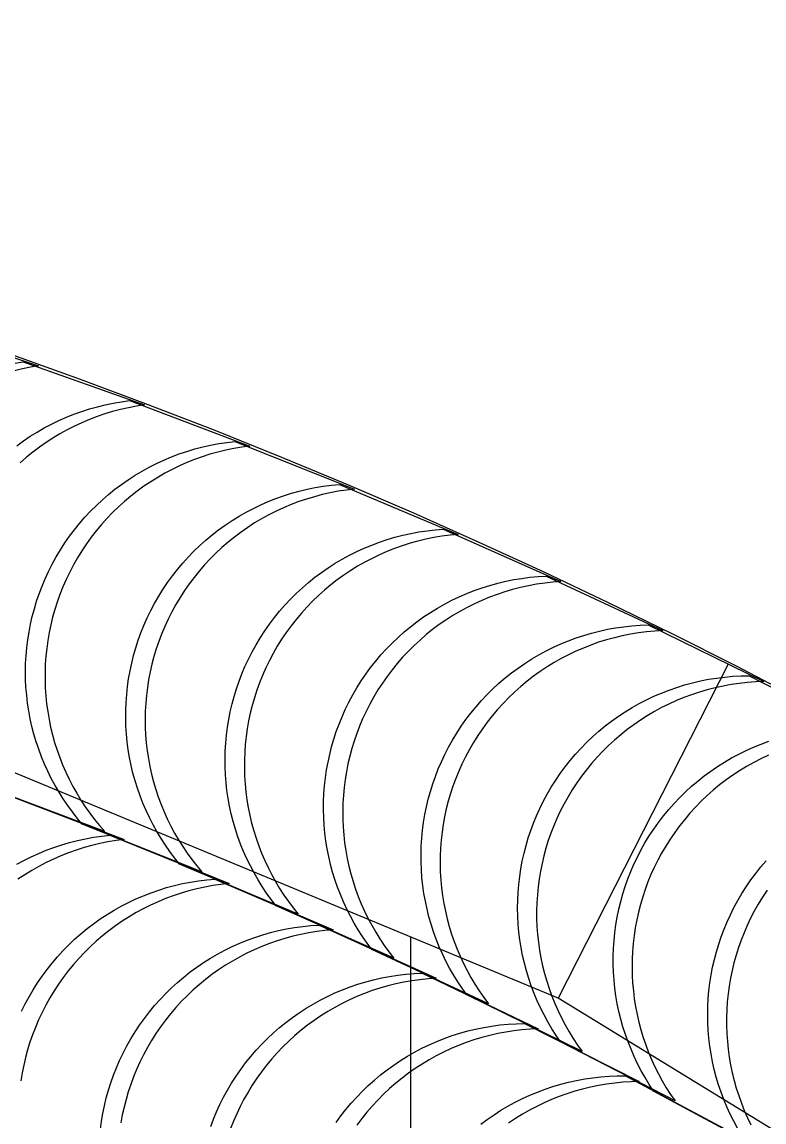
# Model space of a CAD drawing. Header units: metres. Extents: x -22.9 to 22.9, y -22.9 to 22.9.
# Drawn here: x 7.634 to 10.516, y 18.588 to 22.86 of the extents above; entities that cross this region are included whole.
import ezdxf

# ---------------------------------------------------------------- set-up
doc = ezdxf.new("R2010")
doc.units = ezdxf.units.M
for name, color, linetype in [('OBSERVED_CIRCULAR_SCAN', 3, 'Continuous'), ('SCAN_FOOTPRINTS', 5, 'Continuous'), ('TANK_BOUNDARY', 7, 'Continuous')]:
    doc.layers.add(name, color=color, linetype=linetype)

msp = doc.modelspace()

# ---------------------------------------------------------------- linework, layer by layer
at = {"layer": 'OBSERVED_CIRCULAR_SCAN'}
for p, q in [((9.7163, 19.0693), (6.6136, 20.3545)), ((10.377, 20.3659), (9.7163, 19.0693)), ((9.144, 17.4008), (9.144, 19.3064)), ((12.5798, 17.3146), (9.7163, 19.0693))]:
    msp.add_line(p, q, dxfattribs=at)
at = {"layer": 'SCAN_FOOTPRINTS'}
for points in [[(7.2235, 21.6831), (7.6978, 21.5249), (7.6978, 21.5249), (7.6665, 21.5195), (7.6354, 21.513), (7.6045, 21.5054)], [(7.6073, 21.5355), (7.6388, 21.5403), (8.11, 21.3731), (8.11, 21.3731), (8.0785, 21.3682), (8.0473, 21.3623), (8.0163, 21.3553), (7.9856, 21.3471), (7.9552, 21.3379), (7.9251, 21.3277), (7.8954, 21.3163), (7.8661, 21.304), (7.8373, 21.2906), (7.8089, 21.2762), (7.7811, 21.2608), (7.7539, 21.2444), (7.7272, 21.2271), (7.7012, 21.2088), (7.6759, 21.1897), (7.6512, 21.1696), (7.6272, 21.1487)], [(7.6137, 21.2145), (7.6394, 21.2332), (7.6658, 21.251), (7.6927, 21.2678), (7.7203, 21.2836), (7.7484, 21.2985), (7.777, 21.3123), (7.8061, 21.3252), (7.8356, 21.337), (7.8655, 21.3477), (7.8958, 21.3574), (7.9264, 21.366), (7.9573, 21.3736), (7.9884, 21.38), (8.0197, 21.3853), (8.0512, 21.3896), (8.5191, 21.2133), (8.5191, 21.2133), (8.4876, 21.2091), (8.4563, 21.2037), (8.4252, 21.1973), (8.3943, 21.1898), (8.3637, 21.1812), (8.3334, 21.1715), (8.3035, 21.1607), (8.274, 21.1489), (8.2449, 21.1361), (8.2163, 21.1222), (8.1882, 21.1073), (8.1606, 21.0915), (8.1337, 21.0747), (8.1073, 21.0569), (8.0816, 21.0383), (8.0565, 21.0187), (8.0322, 20.9983), (8.0086, 20.977), (7.9857, 20.9549), (7.9637, 20.932), (7.9424, 20.9083), (7.9221, 20.8839), (7.9026, 20.8588), (7.884, 20.8331), (7.8663, 20.8066), (7.8496, 20.7796), (7.8338, 20.752), (7.819, 20.7239), (7.8052, 20.6952), (7.7924, 20.6661), (7.7807, 20.6366), (7.7704, 20.6076), (7.761, 20.5783), (7.7526, 20.5486), (7.7453, 20.5187), (7.739, 20.4886), (7.7337, 20.4582), (7.7295, 20.4277), (7.7263, 20.3971), (7.7242, 20.3664), (7.7231, 20.3356), (7.7231, 20.3048), (7.7241, 20.274), (7.7261, 20.2433), (7.7293, 20.2127), (7.7334, 20.1822), (7.7387, 20.1518), (7.7449, 20.1217), (7.7522, 20.0918), (7.7605, 20.0621), (7.7698, 20.0327), (7.7801, 20.0037), (7.7914, 19.9751), (7.8036, 19.9468), (7.8169, 19.919), (7.831, 19.8917), (7.8461, 19.8648), (7.8621, 19.8385), (7.879, 19.8128), (7.8968, 19.7876), (7.9154, 19.7631), (7.9348, 19.7392), (7.9551, 19.716), (7.4872, 19.8923)], [(10.5327, 20.0128), (10.5039, 19.9992), (10.4757, 19.9846), (10.448, 19.969), (10.4209, 19.9524), (10.3943, 19.9349), (10.3684, 19.9165), (10.3432, 19.8972), (10.3187, 19.877), (10.2949, 19.8559), (10.2718, 19.834), (10.2496, 19.8113), (10.2281, 19.7878), (10.2075, 19.7636), (10.1878, 19.7387), (10.1689, 19.7131), (10.151, 19.6869), (10.134, 19.66), (10.118, 19.6326), (10.1029, 19.6046), (10.0893, 19.5769), (10.0766, 19.5489), (10.0649, 19.5204), (10.0542, 19.4915), (10.0445, 19.4623), (10.0357, 19.4328), (10.028, 19.403), (10.0213, 19.3729), (10.0157, 19.3427), (10.0111, 19.3122), (10.0075, 19.2816), (10.005, 19.2509), (10.0035, 19.2202), (10.0031, 19.1894), (10.0037, 19.1586), (10.0054, 19.1279), (10.0081, 19.0972), (10.0119, 19.0666), (10.0167, 19.0362), (10.0226, 19.006), (10.0295, 18.976), (10.0374, 18.9462), (10.0464, 18.9167), (10.0563, 18.8876), (10.0672, 18.8588), (10.0791, 18.8304), (10.092, 18.8024), (10.1058, 18.7749), (10.1206, 18.7479), (10.1362, 18.7214), (10.1528, 18.6954), (10.1702, 18.6701), (9.7257, 18.899), (9.7257, 18.899), (9.7083, 18.9243), (9.6917, 18.9503), (9.6761, 18.9768), (9.6613, 19.0038), (9.6475, 19.0314), (9.6346, 19.0593), (9.6227, 19.0877), (9.6118, 19.1165), (9.6018, 19.1457), (9.5929, 19.1751), (9.585, 19.2049), (9.5781, 19.2349), (9.5722, 19.2651), (9.5674, 19.2955), (9.5636, 19.3261), (9.5609, 19.3568), (9.5592, 19.3875), (9.5586, 19.4183), (9.559, 19.4491), (9.5605, 19.4799), (9.563, 19.5105), (9.5666, 19.5411), (9.5712, 19.5716), (9.5768, 19.6018), (9.5835, 19.6319), (9.5912, 19.6617), (9.6, 19.6912), (9.6097, 19.7205), (9.6204, 19.7493), (9.6321, 19.7778), (9.6448, 19.8059), (9.6584, 19.8335), (9.6735, 19.8615), (9.6895, 19.8889), (9.7065, 19.9158), (9.7244, 19.942), (9.7433, 19.9676), (9.763, 19.9926), (9.7836, 20.0168), (9.805, 20.0402), (9.8273, 20.0629), (9.8503, 20.0848), (9.8742, 20.1059), (9.8987, 20.1261), (9.9239, 20.1454), (9.9498, 20.1638), (9.9764, 20.1813), (10.0035, 20.1979), (10.0312, 20.2135), (10.0594, 20.2281), (10.0882, 20.2417), (10.1174, 20.2542), (10.147, 20.2658), (10.177, 20.2762), (10.2073, 20.2857), (10.238, 20.294), (10.269, 20.3012), (10.3002, 20.3074), (10.3315, 20.3124), (10.3631, 20.3163), (10.3947, 20.3192), (10.4265, 20.3209), (10.4583, 20.3214), (10.9028, 20.0925)], [(10.5271, 18.4712), (10.087, 18.7086), (10.087, 18.7086), (10.0701, 18.7343), (10.054, 18.7606), (10.0389, 18.7874), (10.0246, 18.8147), (10.0114, 18.8425), (9.999, 18.8707), (9.9877, 18.8993), (9.9773, 18.9283), (9.9679, 18.9576), (9.9596, 18.9873), (9.9522, 19.0172), (9.9459, 19.0473), (9.9406, 19.0777), (9.9364, 19.1082), (9.9332, 19.1388), (9.931, 19.1695), (9.9299, 19.2003), (9.9299, 19.2311), (9.9309, 19.2618), (9.933, 19.2926), (9.9361, 19.3232), (9.9402, 19.3537), (9.9454, 19.3841), (9.9517, 19.4142), (9.9589, 19.4441), (9.9672, 19.4738), (9.9765, 19.5032), (9.9868, 19.5322), (9.9981, 19.5608), (10.0103, 19.5891), (10.0236, 19.6169), (10.0377, 19.6442), (10.0533, 19.672), (10.0699, 19.6991), (10.0874, 19.7256), (10.1058, 19.7515), (10.1251, 19.7768), (10.1453, 19.8013), (10.1664, 19.8251), (10.1883, 19.8481), (10.211, 19.8704), (10.2344, 19.8918), (10.2586, 19.9124), (10.2835, 19.9322), (10.3091, 19.951), (10.3354, 19.969), (10.3623, 19.9859), (10.3897, 20.002), (10.4177, 20.017), (10.4462, 20.0311), (10.4752, 20.0441), (10.5046, 20.0561), (10.5345, 20.0671)], [(7.5631, 19.8636), (8.0303, 19.6855), (8.0303, 19.6855), (7.9988, 19.6814), (7.9674, 19.6762), (7.9362, 19.6699), (7.9053, 19.6625), (7.8747, 19.654), (7.8444, 19.6444), (7.8144, 19.6337), (7.7849, 19.6221), (7.7558, 19.6093), (7.7271, 19.5956), (7.699, 19.5808), (7.6713, 19.5651), (7.6443, 19.5484), (7.6179, 19.5307)], [(7.6133, 19.589), (7.6412, 19.6041), (7.6697, 19.6183), (7.6986, 19.6315), (7.728, 19.6436), (7.7578, 19.6547), (7.788, 19.6647), (7.8185, 19.6736), (7.8493, 19.6815), (7.8803, 19.6882), (7.9116, 19.6939), (7.9431, 19.6985), (7.9747, 19.7019), (8.4381, 19.5142), (8.4381, 19.5142), (8.4065, 19.5107), (8.375, 19.5062), (8.3437, 19.5005), (8.3127, 19.4937), (8.2819, 19.4859), (8.2514, 19.4769), (8.2212, 19.4669), (8.1914, 19.4558), (8.162, 19.4437), (8.1331, 19.4306), (8.1046, 19.4164), (8.0767, 19.4013), (8.0493, 19.3851), (8.0225, 19.368), (7.9963, 19.35), (7.9708, 19.3311), (7.946, 19.3112), (7.9218, 19.2905), (7.8985, 19.269), (7.8759, 19.2466), (7.8541, 19.2235), (7.8331, 19.1996), (7.813, 19.175), (7.7938, 19.1497), (7.7754, 19.1237), (7.758, 19.0971), (7.7416, 19.0699), (7.7261, 19.0422), (7.7116, 19.0139), (7.6981, 18.9851), (7.6857, 18.9558), (7.6746, 18.9271), (7.6645, 18.898), (7.6555, 18.8686), (7.6474, 18.8389), (7.6403, 18.8089), (7.6343, 18.7787), (7.6293, 18.7483)], [(10.4126, 18.564), (10.398, 18.591), (10.3843, 18.6186), (10.3715, 18.6467), (10.3598, 18.6751), (10.3489, 18.7039), (10.3391, 18.7331), (10.3303, 18.7626), (10.3225, 18.7924), (10.3158, 18.8225), (10.31, 18.8527), (10.3053, 18.8831), (10.3017, 18.9137), (10.2991, 18.9444), (10.2975, 18.9752), (10.297, 19.0059), (10.2976, 19.0367), (10.2992, 19.0675), (10.3018, 19.0982), (10.3055, 19.1287), (10.3103, 19.1592), (10.316, 19.1894), (10.3229, 19.2194), (10.3307, 19.2492), (10.3395, 19.2787), (10.3494, 19.3079), (10.3602, 19.3367), (10.3721, 19.3651), (10.3849, 19.3931), (10.3986, 19.4207), (10.4133, 19.4478), (10.4294, 19.4752), (10.4465, 19.502), (10.4645, 19.5282), (10.4834, 19.5537), (10.5032, 19.5786), (10.5239, 19.6027)], [(7.632, 19.0181), (7.6461, 19.0466), (7.6612, 19.0746), (7.6772, 19.1021), (7.6942, 19.1289), (7.7122, 19.1552), (7.731, 19.1807), (7.7508, 19.2056), (7.7714, 19.2298), (7.7929, 19.2533), (7.8152, 19.276), (7.8382, 19.2978), (7.862, 19.3189), (7.8866, 19.3391), (7.9118, 19.3584), (7.9377, 19.3768), (7.9643, 19.3943), (7.9914, 19.4108), (8.0192, 19.4264), (8.0474, 19.4409), (8.0762, 19.4545), (8.1054, 19.4671), (8.135, 19.4786), (8.165, 19.489), (8.1954, 19.4984), (8.2261, 19.5067), (8.257, 19.5139), (8.2882, 19.52), (8.3196, 19.5251), (8.3511, 19.529), (8.3828, 19.5318), (8.8422, 19.3344), (8.8422, 19.3344), (8.8105, 19.3316), (8.779, 19.3277), (8.7476, 19.3227), (8.7164, 19.3166), (8.6855, 19.3094), (8.6548, 19.3011), (8.6244, 19.2917), (8.5944, 19.2812), (8.5648, 19.2697), (8.5356, 19.2572), (8.5068, 19.2436), (8.4786, 19.229), (8.4509, 19.2135), (8.4237, 19.1969), (8.3972, 19.1795), (8.3712, 19.161), (8.346, 19.1417), (8.3215, 19.1215), (8.2976, 19.1005), (8.2746, 19.0786), (8.2523, 19.056), (8.2308, 19.0325), (8.2102, 19.0083), (8.1905, 18.9834), (8.1716, 18.9578), (8.1536, 18.9316), (8.1366, 18.9047), (8.1206, 18.8773), (8.1055, 18.8493), (8.0914, 18.8208), (8.0784, 18.7918), (8.0667, 18.7633), (8.056, 18.7345), (8.0463, 18.7052), (8.0377, 18.6757), (8.03, 18.6459), (8.0233, 18.6158), (8.0177, 18.5855)], [(10.5274, 19.4882), (10.5099, 19.4617), (10.4933, 19.4345), (10.4777, 19.4068), (10.4636, 19.3795), (10.4504, 19.3517), (10.4381, 19.3234), (10.4268, 19.2948), (10.4166, 19.2657), (10.4073, 19.2364), (10.399, 19.2067), (10.3917, 19.1768), (10.3855, 19.1467), (10.3803, 19.1163), (10.3761, 19.0858), (10.373, 19.0552), (10.3709, 19.0244), (10.3699, 18.9937), (10.37, 18.9629), (10.3711, 18.9321), (10.3732, 18.9014), (10.3764, 18.8707), (10.3807, 18.8402), (10.3859, 18.8099), (10.3923, 18.7798), (10.3996, 18.7499), (10.408, 18.7202), (10.4173, 18.6909), (10.4277, 18.6619), (10.4391, 18.6333), (10.4514, 18.6051), (10.4647, 18.5773)], [(7.9381, 18.5607), (7.9422, 18.5912), (7.9474, 18.6215), (7.9537, 18.6517), (7.9609, 18.6816), (7.9692, 18.7113), (7.9785, 18.7406), (7.9888, 18.7697), (8.0001, 18.7983), (8.0124, 18.8266), (8.026, 18.8553), (8.0407, 18.8835), (8.0563, 18.9111), (8.073, 18.9382), (8.0905, 18.9647), (8.109, 18.9906), (8.1284, 19.0158), (8.1487, 19.0402), (8.1698, 19.064), (8.1917, 19.087), (8.2145, 19.1092), (8.238, 19.1306), (8.2622, 19.1511), (8.2872, 19.1708), (8.3128, 19.1896), (8.3391, 19.2075), (8.366, 19.2244), (8.3935, 19.2403), (8.4216, 19.2553), (8.4501, 19.2693), (8.4791, 19.2823), (8.5086, 19.2942), (8.5385, 19.3051), (8.5687, 19.3149), (8.5992, 19.3237), (8.6301, 19.3314), (8.6612, 19.3379), (8.6925, 19.3434), (8.724, 19.3478), (8.7556, 19.351), (8.7873, 19.3531), (9.2425, 19.1463), (9.2425, 19.1463), (9.2108, 19.1442), (9.1792, 19.1409), (9.1477, 19.1365), (9.1164, 19.1311), (9.0853, 19.1245), (9.0544, 19.1168), (9.0239, 19.1081), (8.9937, 19.0983), (8.9638, 19.0874), (8.9343, 19.0754), (8.9053, 19.0625), (8.8768, 19.0485), (8.8487, 19.0335), (8.8213, 19.0175), (8.7943, 19.0006), (8.7681, 18.9827), (8.7424, 18.964), (8.7174, 18.9443), (8.6932, 18.9237), (8.6697, 18.9024), (8.6469, 18.8801), (8.625, 18.8572), (8.6039, 18.8334), (8.5836, 18.8089), (8.5642, 18.7837), (8.5457, 18.7579), (8.5282, 18.7314), (8.5115, 18.7043), (8.4959, 18.6766), (8.4812, 18.6484), (8.4676, 18.6197), (8.4553, 18.5915), (8.444, 18.5628)], [(8.3667, 18.5706), (8.3776, 18.5994), (8.3895, 18.6278), (8.4023, 18.6558), (8.4165, 18.6842), (8.4318, 18.7121), (8.448, 18.7394), (8.4652, 18.7662), (8.4833, 18.7923), (8.5023, 18.8178), (8.5222, 18.8425), (8.543, 18.8666), (8.5646, 18.8899), (8.587, 18.9124), (8.6102, 18.9342), (8.6342, 18.9551), (8.6589, 18.9751), (8.6842, 18.9943), (8.7103, 19.0125), (8.7369, 19.0298), (8.7642, 19.0462), (8.792, 19.0616), (8.8203, 19.076), (8.8492, 19.0894), (8.8784, 19.1017), (8.9081, 19.113), (8.9382, 19.1233), (8.9687, 19.1325), (8.9994, 19.1406), (9.0304, 19.1476), (9.0616, 19.1536), (9.093, 19.1584), (9.1246, 19.1621), (9.1563, 19.1647), (9.188, 19.1661), (9.6388, 18.9499), (9.6388, 18.9499), (9.6071, 18.9484), (9.5754, 18.9458), (9.5438, 18.9421), (9.5124, 18.9373), (9.4812, 18.9314), (9.4502, 18.9243), (9.4195, 18.9162), (9.389, 18.907), (9.3589, 18.8968), (9.3292, 18.8854), (9.3, 18.8731), (9.2711, 18.8597), (9.2428, 18.8453), (9.215, 18.8299), (9.1877, 18.8135), (9.1611, 18.7962), (9.135, 18.778), (9.1097, 18.7588), (9.085, 18.7388), (9.061, 18.7179), (9.0378, 18.6962), (9.0154, 18.6736), (8.9938, 18.6503), (8.973, 18.6263), (8.9531, 18.6015), (8.9341, 18.576)], [(8.8538, 18.586), (8.8724, 18.6117), (8.892, 18.6368), (8.9124, 18.6612), (8.9337, 18.6848), (8.9557, 18.7076), (8.9786, 18.7297), (9.0023, 18.751), (9.0267, 18.7713), (9.0517, 18.7909), (9.0775, 18.8095), (9.1039, 18.8272), (9.1309, 18.8439), (9.1585, 18.8597), (9.1866, 18.8745), (9.2153, 18.8883), (9.2444, 18.9011), (9.2739, 18.9129), (9.3038, 18.9236), (9.3341, 18.9332), (9.3647, 18.9418), (9.3956, 18.9492), (9.4268, 18.9556), (9.4581, 18.9609), (9.4896, 18.9651), (9.5213, 18.9681), (9.553, 18.97), (9.5848, 18.9708), (10.031, 18.7452), (10.031, 18.7452), (9.9992, 18.7444), (9.9675, 18.7425), (9.9358, 18.7395), (9.9043, 18.7353), (9.873, 18.73), (9.8418, 18.7236), (9.8109, 18.7162), (9.7803, 18.7076), (9.75, 18.698), (9.7201, 18.6873), (9.6906, 18.6755), (9.6615, 18.6627), (9.6328, 18.6489), (9.6047, 18.6341), (9.5771, 18.6183), (9.5501, 18.6016), (9.5237, 18.5839)], [(9.4152, 18.5795), (9.4407, 18.5985), (9.4669, 18.6166), (9.4936, 18.6337), (9.521, 18.6499), (9.5489, 18.6651), (9.5773, 18.6793), (9.6062, 18.6925), (9.6356, 18.7047), (9.6654, 18.7158), (9.6955, 18.7259), (9.726, 18.7349), (9.7568, 18.7428), (9.7878, 18.7497), (9.8191, 18.7554), (9.8505, 18.76), (9.8821, 18.7635), (9.9138, 18.7659), (9.9456, 18.7672), (9.9774, 18.7673), (10.4188, 18.5325)]]:
    msp.add_lwpolyline(points, dxfattribs=at)
for points in [[(7.868, 19.7448), (7.8482, 19.7683), (7.8292, 19.7926), (7.8111, 19.8175), (7.7938, 19.843), (7.7774, 19.869), (7.7619, 19.8956), (7.7473, 19.9228), (7.7337, 19.9504), (7.721, 19.9784), (7.7093, 20.0069), (7.6986, 20.0358), (7.6888, 20.065), (7.6801, 20.0945), (7.6724, 20.1243), (7.6657, 20.1544), (7.66, 20.1846), (7.6554, 20.2151), (7.6518, 20.2457), (7.6492, 20.2764), (7.6478, 20.3071), (7.6473, 20.3379), (7.6479, 20.3687), (7.6496, 20.3994), (7.6523, 20.4301), (7.6561, 20.4607), (7.6609, 20.4911), (7.6668, 20.5213), (7.6737, 20.5513), (7.6816, 20.5811), (7.6905, 20.6106), (7.7004, 20.6397), (7.7114, 20.6685), (7.7236, 20.6978), (7.737, 20.7267), (7.7513, 20.7551), (7.7666, 20.7829), (7.7829, 20.8102), (7.8002, 20.8369), (7.8184, 20.863), (7.8375, 20.8884), (7.8574, 20.9131), (7.8783, 20.9371), (7.9, 20.9603), (7.9224, 20.9828), (7.9457, 21.0045), (7.9697, 21.0253), (7.9944, 21.0453), (8.0199, 21.0643), (8.0459, 21.0825), (8.0726, 21.0998), (8.0999, 21.116), (8.1278, 21.1314), (8.1562, 21.1457), (8.185, 21.159), (8.2144, 21.1713), (8.2441, 21.1825), (8.2742, 21.1927), (8.3047, 21.2018), (8.3354, 21.2098), (8.3664, 21.2167), (8.3977, 21.2226), (8.4291, 21.2273), (8.4607, 21.2309), (8.9251, 21.0457), (8.9251, 21.0457), (8.8935, 21.0421), (8.8621, 21.0374), (8.8309, 21.0315), (8.7998, 21.0246), (8.7691, 21.0166), (8.7386, 21.0074), (8.7085, 20.9973), (8.6788, 20.986), (8.6495, 20.9738), (8.6206, 20.9604), (8.5922, 20.9461), (8.5644, 20.9308), (8.5371, 20.9145), (8.5104, 20.8973), (8.4843, 20.8791), (8.4589, 20.86), (8.4341, 20.8401), (8.4101, 20.8192), (8.3869, 20.7976), (8.3644, 20.7751), (8.3427, 20.7519), (8.3219, 20.7279), (8.3019, 20.7031), (8.2828, 20.6777), (8.2646, 20.6517), (8.2474, 20.625), (8.2311, 20.5977), (8.2157, 20.5698), (8.2014, 20.5415), (8.1881, 20.5126), (8.1758, 20.4833), (8.1649, 20.4545), (8.1549, 20.4253), (8.146, 20.3959), (8.1381, 20.3661), (8.1312, 20.3361), (8.1254, 20.3059), (8.1205, 20.2755), (8.1168, 20.2449), (8.114, 20.2142), (8.1124, 20.1835), (8.1118, 20.1527), (8.1122, 20.1219), (8.1137, 20.0911), (8.1162, 20.0604), (8.1198, 20.0299), (8.1244, 19.9994), (8.1301, 19.9692), (8.1368, 19.9391), (8.1445, 19.9093), (8.1532, 19.8798), (8.163, 19.8506), (8.1737, 19.8217), (8.1854, 19.7932), (8.1981, 19.7652), (8.2118, 19.7375), (8.2263, 19.7104), (8.2418, 19.6838), (8.2582, 19.6577), (8.2755, 19.6323), (8.2936, 19.6074), (8.3126, 19.5831), (8.3324, 19.5595), (7.868, 19.7448)], [(8.2459, 19.5899), (8.2266, 19.6139), (8.208, 19.6385), (8.1904, 19.6637), (8.1736, 19.6896), (8.1577, 19.7159), (8.1427, 19.7428), (8.1287, 19.7702), (8.1156, 19.7981), (8.1034, 19.8264), (8.0923, 19.8551), (8.0821, 19.8842), (8.0729, 19.9136), (8.0647, 19.9432), (8.0576, 19.9732), (8.0515, 20.0034), (8.0464, 20.0337), (8.0423, 20.0643), (8.0394, 20.0949), (8.0374, 20.1256), (8.0365, 20.1564), (8.0367, 20.1872), (8.0379, 20.218), (8.0402, 20.2487), (8.0435, 20.2793), (8.0478, 20.3098), (8.0532, 20.3401), (8.0597, 20.3702), (8.0671, 20.4001), (8.0756, 20.4297), (8.0851, 20.459), (8.0956, 20.488), (8.107, 20.5165), (8.1199, 20.5456), (8.1338, 20.5742), (8.1486, 20.6023), (8.1645, 20.6298), (8.1813, 20.6568), (8.1991, 20.6832), (8.2178, 20.7089), (8.2373, 20.7339), (8.2578, 20.7583), (8.2791, 20.7819), (8.3012, 20.8047), (8.3241, 20.8267), (8.3478, 20.8479), (8.3722, 20.8683), (8.3973, 20.8878), (8.4231, 20.9064), (8.4495, 20.924), (8.4766, 20.9408), (8.5042, 20.9565), (8.5323, 20.9713), (8.561, 20.9851), (8.5901, 20.9978), (8.6196, 21.0095), (8.6496, 21.0202), (8.6799, 21.0298), (8.7105, 21.0383), (8.7414, 21.0457), (8.7725, 21.0521), (8.8039, 21.0573), (8.8354, 21.0614), (8.8671, 21.0645), (9.3278, 20.8703), (9.3278, 20.8703), (9.2962, 20.8673), (9.2647, 20.8632), (9.2333, 20.858), (9.2022, 20.8516), (9.1713, 20.8442), (9.1407, 20.8357), (9.1104, 20.8261), (9.0804, 20.8154), (9.0509, 20.8037), (9.0217, 20.7909), (8.9931, 20.7772), (8.9649, 20.7624), (8.9373, 20.7466), (8.9103, 20.7299), (8.8839, 20.7123), (8.8581, 20.6937), (8.833, 20.6742), (8.8086, 20.6538), (8.7849, 20.6326), (8.762, 20.6106), (8.7399, 20.5877), (8.7186, 20.5641), (8.6981, 20.5398), (8.6786, 20.5148), (8.6599, 20.4891), (8.6421, 20.4627), (8.6253, 20.4357), (8.6094, 20.4082), (8.5946, 20.3801), (8.5807, 20.3515), (8.5678, 20.3224), (8.5564, 20.2938), (8.5459, 20.2649), (8.5364, 20.2356), (8.5279, 20.206), (8.5204, 20.1761), (8.514, 20.146), (8.5086, 20.1157), (8.5043, 20.0852), (8.5009, 20.0546), (8.4987, 20.0239), (8.4975, 19.9931), (8.4973, 19.9623), (8.4982, 19.9315), (8.5001, 19.9008), (8.5031, 19.8702), (8.5072, 19.8396), (8.5123, 19.8093), (8.5184, 19.7791), (8.5255, 19.7491), (8.5337, 19.7194), (8.5429, 19.69), (8.5531, 19.661), (8.5642, 19.6323), (8.5764, 19.604), (8.5895, 19.5761), (8.6035, 19.5487), (8.6185, 19.5218), (8.6344, 19.4954), (8.6512, 19.4696), (8.6688, 19.4444), (8.6873, 19.4198), (8.7067, 19.3958), (8.2459, 19.5899)], [(8.6208, 19.4279), (8.6019, 19.4522), (8.5839, 19.4772), (8.5667, 19.5027), (8.5504, 19.5289), (8.535, 19.5556), (8.5206, 19.5827), (8.507, 19.6104), (8.4945, 19.6385), (8.4829, 19.667), (8.4723, 19.696), (8.4626, 19.7252), (8.454, 19.7548), (8.4464, 19.7846), (8.4399, 19.8147), (8.4343, 19.845), (8.4298, 19.8754), (8.4264, 19.906), (8.424, 19.9367), (8.4226, 19.9675), (8.4223, 19.9983), (8.4231, 20.0291), (8.4249, 20.0598), (8.4277, 20.0905), (8.4316, 20.121), (8.4366, 20.1514), (8.4425, 20.1816), (8.4496, 20.2116), (8.4576, 20.2413), (8.4666, 20.2708), (8.4767, 20.2999), (8.4877, 20.3286), (8.4997, 20.357), (8.5131, 20.3858), (8.5276, 20.4141), (8.543, 20.4419), (8.5594, 20.4692), (8.5767, 20.4958), (8.595, 20.5218), (8.6141, 20.5472), (8.6342, 20.5718), (8.6551, 20.5958), (8.6769, 20.6189), (8.6994, 20.6413), (8.7227, 20.6629), (8.7468, 20.6837), (8.7716, 20.7036), (8.7971, 20.7226), (8.8232, 20.7407), (8.85, 20.7578), (8.8773, 20.774), (8.9052, 20.7893), (8.9337, 20.8035), (8.9626, 20.8167), (8.9919, 20.8289), (9.0217, 20.84), (9.0518, 20.8501), (9.0823, 20.8591), (9.1131, 20.8671), (9.1441, 20.8739), (9.1754, 20.8796), (9.2069, 20.8843), (9.2384, 20.8878), (9.2701, 20.8902), (9.7271, 20.6873), (9.7271, 20.6873), (9.6954, 20.6849), (9.6638, 20.6813), (9.6324, 20.6767), (9.6011, 20.671), (9.5701, 20.6641), (9.5393, 20.6562), (9.5088, 20.6472), (9.4787, 20.6371), (9.4489, 20.626), (9.4195, 20.6138), (9.3906, 20.6006), (9.3622, 20.5863), (9.3343, 20.5711), (9.307, 20.5549), (9.2802, 20.5377), (9.2541, 20.5197), (9.2286, 20.5007), (9.2038, 20.4808), (9.1797, 20.46), (9.1564, 20.4384), (9.1338, 20.416), (9.1121, 20.3928), (9.0912, 20.3689), (9.0711, 20.3442), (9.0519, 20.3189), (9.0337, 20.2929), (9.0163, 20.2662), (8.9999, 20.239), (8.9845, 20.2112), (8.9701, 20.1829), (8.9567, 20.154), (8.9447, 20.1257), (8.9337, 20.097), (8.9236, 20.0678), (8.9146, 20.0384), (8.9065, 20.0087), (8.8995, 19.9787), (8.8935, 19.9485), (8.8886, 19.9181), (8.8847, 19.8876), (8.8818, 19.8569), (8.88, 19.8262), (8.8793, 19.7954), (8.8796, 19.7646), (8.8809, 19.7338), (8.8833, 19.7031), (8.8868, 19.6725), (8.8913, 19.6421), (8.8968, 19.6118), (8.9034, 19.5817), (8.911, 19.5518), (8.9196, 19.5223), (8.9292, 19.493), (8.9398, 19.4641), (8.9514, 19.4356), (8.964, 19.4075), (8.9775, 19.3798), (8.992, 19.3526), (9.0074, 19.326), (9.0237, 19.2998), (9.0408, 19.2743), (9.0589, 19.2493), (9.0777, 19.225), (8.6208, 19.4279)], [(8.9925, 19.2587), (8.974, 19.2834), (8.9565, 19.3087), (8.9398, 19.3346), (8.924, 19.361), (8.9092, 19.388), (8.8952, 19.4154), (8.8823, 19.4433), (8.8702, 19.4717), (8.8592, 19.5004), (8.8491, 19.5295), (8.8401, 19.559), (8.832, 19.5887), (8.825, 19.6187), (8.819, 19.6489), (8.8141, 19.6793), (8.8101, 19.7098), (8.8073, 19.7405), (8.8055, 19.7712), (8.8047, 19.802), (8.805, 19.8328), (8.8063, 19.8635), (8.8087, 19.8942), (8.8122, 19.9248), (8.8167, 19.9553), (8.8222, 19.9856), (8.8287, 20.0157), (8.8363, 20.0455), (8.8449, 20.0751), (8.8545, 20.1044), (8.8652, 20.1333), (8.8767, 20.1618), (8.8893, 20.1899), (8.9033, 20.2185), (8.9182, 20.2465), (8.9342, 20.274), (8.9511, 20.3009), (8.9689, 20.3272), (8.9877, 20.3529), (9.0073, 20.3779), (9.0279, 20.4021), (9.0492, 20.4257), (9.0714, 20.4484), (9.0944, 20.4704), (9.1181, 20.4915), (9.1426, 20.5118), (9.1678, 20.5312), (9.1936, 20.5497), (9.2201, 20.5673), (9.2472, 20.584), (9.2748, 20.5996), (9.303, 20.6143), (9.3317, 20.628), (9.3609, 20.6407), (9.3905, 20.6523), (9.4204, 20.6628), (9.4508, 20.6723), (9.4814, 20.6808), (9.5123, 20.6881), (9.5435, 20.6944), (9.5749, 20.6995), (9.6064, 20.7035), (9.6381, 20.7064), (9.6698, 20.7082), (10.1228, 20.4966), (10.1228, 20.4966), (10.0911, 20.4948), (10.0594, 20.4919), (10.0279, 20.4878), (9.9965, 20.4827), (9.9653, 20.4764), (9.9344, 20.4691), (9.9038, 20.4607), (9.8734, 20.4512), (9.8434, 20.4406), (9.8139, 20.429), (9.7847, 20.4163), (9.756, 20.4026), (9.7278, 20.388), (9.7002, 20.3723), (9.6731, 20.3556), (9.6466, 20.3381), (9.6208, 20.3196), (9.5956, 20.3001), (9.5711, 20.2799), (9.5474, 20.2587), (9.5244, 20.2368), (9.5022, 20.214), (9.4808, 20.1905), (9.4603, 20.1662), (9.4407, 20.1412), (9.4219, 20.1156), (9.4041, 20.0893), (9.3871, 20.0623), (9.3712, 20.0348), (9.3562, 20.0068), (9.3423, 19.9782), (9.3297, 19.9501), (9.3181, 19.9216), (9.3075, 19.8927), (9.2979, 19.8634), (9.2893, 19.8339), (9.2817, 19.804), (9.2752, 19.7739), (9.2696, 19.7436), (9.2652, 19.7132), (9.2617, 19.6826), (9.2593, 19.6519), (9.258, 19.6211), (9.2577, 19.5903), (9.2584, 19.5595), (9.2603, 19.5288), (9.2631, 19.4981), (9.267, 19.4676), (9.272, 19.4372), (9.278, 19.407), (9.285, 19.377), (9.2931, 19.3473), (9.3021, 19.3179), (9.3122, 19.2888), (9.3232, 19.26), (9.3352, 19.2317), (9.3482, 19.2037), (9.3622, 19.1763), (9.377, 19.1493), (9.3928, 19.1229), (9.4095, 19.097), (9.427, 19.0717), (9.4454, 19.047), (8.9925, 19.2587)], [(9.3608, 19.0823), (9.3429, 19.1074), (9.3258, 19.133), (9.3097, 19.1592), (9.2944, 19.186), (9.28, 19.2132), (9.2666, 19.2409), (9.2542, 19.2691), (9.2427, 19.2977), (9.2322, 19.3266), (9.2227, 19.3559), (9.2142, 19.3855), (9.2068, 19.4154), (9.2003, 19.4455), (9.1949, 19.4758), (9.1905, 19.5063), (9.1872, 19.5369), (9.1849, 19.5676), (9.1837, 19.5984), (9.1835, 19.6292), (9.1844, 19.66), (9.1864, 19.6907), (9.1893, 19.7213), (9.1934, 19.7519), (9.1984, 19.7822), (9.2045, 19.8124), (9.2117, 19.8424), (9.2198, 19.8721), (9.229, 19.9015), (9.2392, 19.9305), (9.2503, 19.9592), (9.2625, 19.9875), (9.2756, 20.0154), (9.2901, 20.0437), (9.3056, 20.0714), (9.322, 20.0986), (9.3395, 20.1252), (9.3578, 20.1512), (9.3771, 20.1764), (9.3972, 20.201), (9.4182, 20.2249), (9.44, 20.248), (9.4626, 20.2704), (9.486, 20.2919), (9.5102, 20.3126), (9.535, 20.3324), (9.5606, 20.3513), (9.5868, 20.3693), (9.6136, 20.3864), (9.641, 20.4025), (9.6689, 20.4176), (9.6974, 20.4318), (9.7263, 20.4449), (9.7557, 20.457), (9.7855, 20.468), (9.8157, 20.478), (9.8462, 20.4869), (9.877, 20.4948), (9.9081, 20.5015), (9.9394, 20.5072), (9.9708, 20.5117), (10.0024, 20.5151), (10.0341, 20.5174), (10.0659, 20.5186), (10.5147, 20.2983), (10.5147, 20.2983), (10.483, 20.2971), (10.4513, 20.2948), (10.4197, 20.2914), (10.3882, 20.2868), (10.3569, 20.2812), (10.3259, 20.2745), (10.295, 20.2666), (10.2645, 20.2577), (10.2344, 20.2477), (10.2046, 20.2367), (10.1752, 20.2246), (10.1462, 20.2114), (10.1178, 20.1973), (10.0898, 20.1822), (10.0624, 20.166), (10.0356, 20.149), (10.0094, 20.131), (9.9839, 20.112), (9.959, 20.0922), (9.9349, 20.0715), (9.9115, 20.05), (9.8888, 20.0277), (9.867, 20.0046), (9.846, 19.9807), (9.8259, 19.9561), (9.8066, 19.9308), (9.7883, 19.9049), (9.7709, 19.8783), (9.7544, 19.8511), (9.7389, 19.8233), (9.7244, 19.7951), (9.7113, 19.7672), (9.6992, 19.7389), (9.688, 19.7102), (9.6779, 19.6811), (9.6687, 19.6517), (9.6605, 19.622), (9.6534, 19.5921), (9.6473, 19.5619), (9.6422, 19.5315), (9.6382, 19.501), (9.6352, 19.4703), (9.6333, 19.4396), (9.6324, 19.4088), (9.6325, 19.378), (9.6338, 19.3473), (9.636, 19.3166), (9.6394, 19.286), (9.6437, 19.2555), (9.6491, 19.2252), (9.6556, 19.195), (9.6631, 19.1652), (9.6716, 19.1356), (9.6811, 19.1063), (9.6915, 19.0773), (9.703, 19.0488), (9.7155, 19.0206), (9.7289, 18.9929), (9.7432, 18.9656), (9.7585, 18.9389), (9.7747, 18.9127), (9.7917, 18.887), (9.8097, 18.862), (9.3608, 19.0823)]]:
    msp.add_lwpolyline(points, close=True, dxfattribs=at)
at = {"layer": 'TANK_BOUNDARY'}
msp.add_circle((0, 0), 22.86, dxfattribs=at)

doc.saveas('drawing.dxf')
